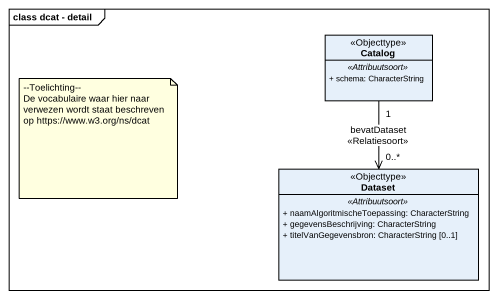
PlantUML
@startuml
mainframe class dcat - detail
hide circle
hide empty members
skinparam classAttributeIconSize 0
class Catalog <<Objecttype>> {
  .. <<Attribuutsoort>> ..
  + schema: CharacterString
}
class Dataset <<Objecttype>> {
  .. <<Attribuutsoort>> ..
  + naamAlgoritmischeToepassing: CharacterString
  + gegevensBeschrijving: CharacterString
  + titelVanGegevensbron: CharacterString [0..1]
}
Catalog "1" --> "0..*" Dataset : bevatDataset\n<<Relatiesoort>>
note as N1
  ~--Toelichting~--
  De vocabulaire waar hier naar verwezen wordt staat beschreven op https://www.w3.org/ns/dcat
end note
@enduml
